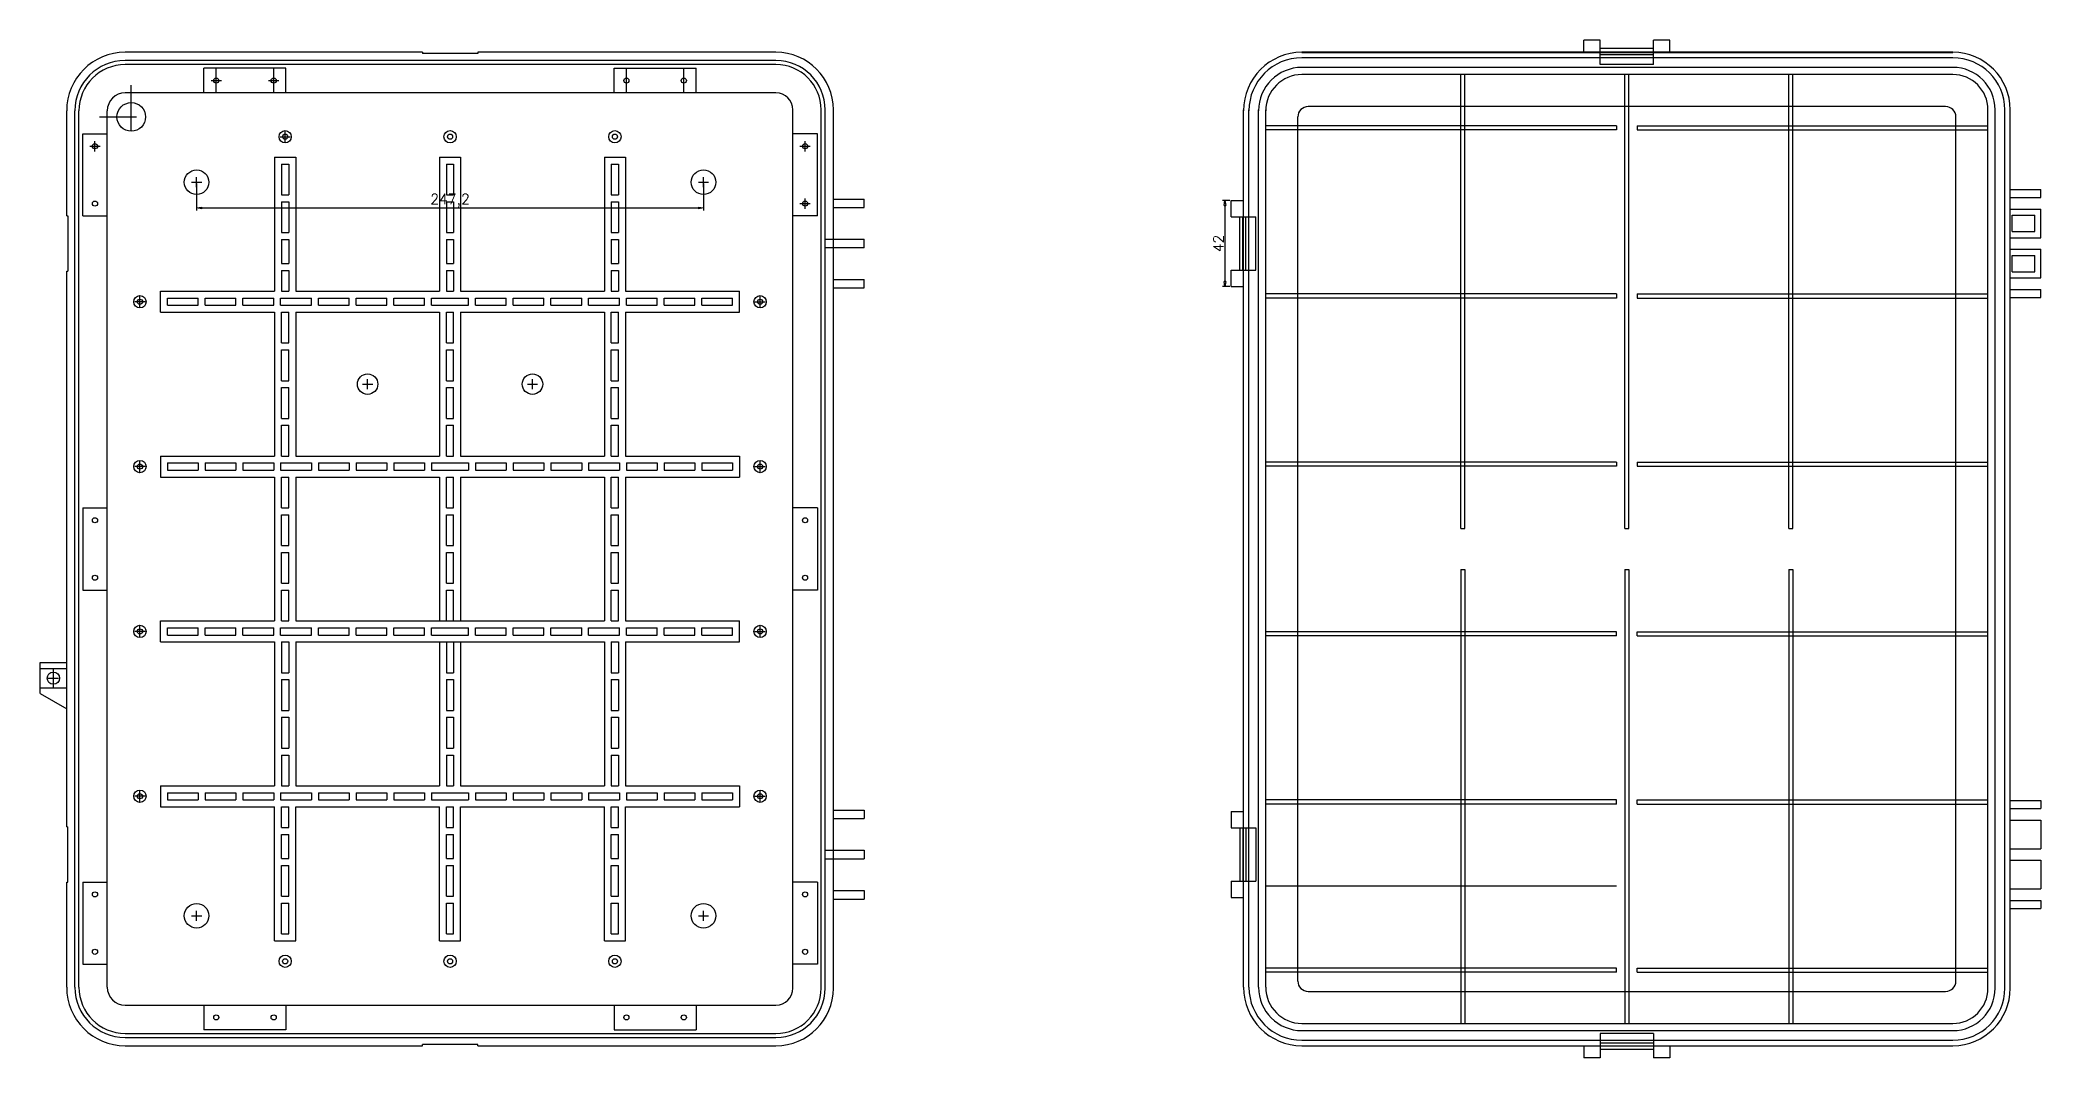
# Model space of a CAD drawing. Header units: millimetres. Extents: x 910 to 1886, y 298 to 795.
import ezdxf

# ---------------------------------------------------------------- set-up
doc = ezdxf.new("R2010")
doc.units = ezdxf.units.MM
doc.styles.get("Standard").update_dxf_attribs({"font": 'txt', "bigfont": 'gbcbig.shx'})
doc.dimstyles.new('ISO-25', dxfattribs={"dimtxt": 5, "dimasz": 2.5, "dimexe": 1.25, "dimexo": 0.625, "dimtad": 1, "dimdec": 5, "dimtxsty": 'Standard', "dimblk": 'CLOSEDBLANK', "dimcen": 2.5, "dimadec": 0, "dimazin": 0, "dimtfac": 1, "dimtdec": 5, "dimtmove": 0, "dimatfit": 3, "dimfxl": 1, "dimarcsym": 0})

# ---------------------------------------------------------------- blocks, each defined once
blk = doc.blocks.new('_ClosedBlank')
at = {"color": 0, "linetype": 'ByBlock', "lineweight": -2}
for p, q in [((-1, 0.17), (0, 0)), ((-1, 0.17), (-1, -0.17)), ((0, 0), (-1, -0.17))]:
    blk.add_line(p, q, dxfattribs=at)
blk = doc.blocks.new('*D79')
at = {"color": 0, "lineweight": -2}
for p, q in [((986.17, 724.54), (986.17, 711.37)), ((1233.37, 724.54), (1233.37, 711.37)), ((988.67, 712.62), (1230.87, 712.62))]:
    blk.add_line(p, q, dxfattribs=at)
at = {"layer": 'Defpoints', "color": 0}
for p in [(986.17, 725.16), (1233.37, 725.16), (1233.37, 712.62)]:
    blk.add_point(p, dxfattribs=at)
at = {"color": 0, "lineweight": -2, "xscale": 2.5, "yscale": 2.5, "zscale": 2.5, "rotation": 180}
blk.add_blockref('_ClosedBlank', (986.17, 712.62), dxfattribs=at)
at = {"color": 0, "lineweight": -2, "xscale": 2.5, "yscale": 2.5, "zscale": 2.5}
blk.add_blockref('_ClosedBlank', (1233.37, 712.62), dxfattribs=at)
at = {"color": 0, "insert": (1109.77, 716.16), "char_height": 5, "attachment_point": 5}
blk.add_mtext('247,2', dxfattribs=at)
blk = doc.blocks.new('*D111')
at = {"color": 0, "lineweight": -2}
for p, q in [((1490.09, 716.26), (1486.39, 716.26)), ((1487.64, 713.76), (1487.64, 676.76)), ((1490.09, 674.26), (1486.39, 674.26))]:
    blk.add_line(p, q, dxfattribs=at)
at = {"layer": 'Defpoints', "color": 0}
for p in [(1490.72, 716.26), (1487.64, 674.26), (1490.72, 674.26)]:
    blk.add_point(p, dxfattribs=at)
at = {"color": 0, "lineweight": -2, "xscale": 2.5, "yscale": 2.5, "zscale": 2.5}
for p, rotation in [((1487.64, 716.26), 90), ((1487.64, 674.26), 270)]:
    blk.add_blockref('_ClosedBlank', p, dxfattribs=dict(at, rotation=rotation))
at = {"color": 0, "insert": (1484.51, 695.26), "char_height": 5, "attachment_point": 5, "rotation": 90}
blk.add_mtext('42', dxfattribs=at)

msp = doc.modelspace()

# ---------------------------------------------------------------- linework, layer by layer
for p, q in [((1670.665927, 794.514018), (1662.665927, 794.514018)), ((1662.665927, 788.514018), (1662.665927, 794.514018)), ((1670.665927, 782.564018), (1670.665927, 794.514018)), ((1704.665927, 794.514018), (1696.665927, 794.514018)), ((1696.665927, 782.564018), (1696.665927, 794.514018)), ((1704.665927, 788.514018), (1704.665927, 794.514018)), ((1096.266193, 788.514018), (951.316193, 788.514018)), ((1268.716193, 784.514018), (951.316193, 784.514018)), ((1268.716193, 782.514018), (951.316193, 782.514018)), ((989.766193, 768.714018), (989.766193, 780.714018)), ((995.766193, 768.714018), (995.766193, 780.714018)), ((1023.766193, 768.714018), (1023.766193, 780.714018)), ((1029.766193, 768.714018), (1029.766193, 780.714018)), ((1096.266193, 788.514018), (1096.266193, 788.014018)), ((1123.266193, 788.014018), (1096.266193, 788.014018)), ((1268.716193, 788.514018), (1123.266193, 788.514018)), ((1123.266193, 788.514018), (1123.266193, 788.014018)), ((1189.766193, 768.714018), (1189.766193, 780.714018)), ((1195.766193, 768.714018), (1195.766193, 780.714018)), ((1223.766193, 768.714018), (1223.766193, 780.714018)), ((1229.766193, 768.714018), (1229.766193, 780.714018)), ((1842.615927, 788.514018), (1525.215927, 788.514018)), ((954.316193, 750.014018), (954.316193, 772.514018)), ((993.266193, 774.714018), (998.266193, 774.714018)), ((995.766193, 772.214018), (995.766193, 777.214018)), ((1021.266193, 774.714018), (1026.266193, 774.714018)), ((1023.766193, 772.214018), (1023.766193, 777.214018)), ((1842.615927, 777.664018), (1525.215927, 777.664018)), ((1602.665927, 556.264018), (1602.665927, 777.664018)), ((1604.665927, 556.264018), (1604.665927, 777.664018)), ((1682.665927, 556.264018), (1682.665927, 777.664018)), ((1684.665927, 556.264018), (1684.665927, 777.664018)), ((1762.665927, 556.264018), (1762.665927, 777.664018)), ((1764.665927, 556.264018), (1764.665927, 777.664018)), ((1839.115927, 762.014018), (1528.215927, 762.014018)), ((922.816193, 708.764018), (922.816193, 760.014018)), ((926.816193, 332.514018), (926.816193, 760.014018)), ((928.816193, 332.514018), (928.816193, 760.014018)), ((938.816193, 757.014018), (956.816193, 757.014018)), ((1290.716193, 332.014018), (1290.716193, 760.514018)), ((1292.716193, 332.014018), (1292.716193, 760.514018)), ((1296.716193, 332.014018), (1296.716193, 760.514018)), ((1496.715927, 332.514018), (1496.715927, 760.514018)), ((1507.565927, 332.514018), (1507.565927, 760.514018)), ((1678.665927, 752.664018), (1507.565927, 752.664018)), ((1523.215927, 335.514018), (1523.215927, 757.014018)), ((1678.665927, 752.664018), (1678.665927, 750.664018)), ((1688.665927, 752.664018), (1688.665927, 750.664018)), ((1688.665927, 752.664018), (1859.765927, 752.664018)), ((1844.115927, 335.514018), (1844.115927, 757.014018)), ((1859.765927, 332.014018), (1859.765927, 760.514018)), ((1870.615927, 332.014018), (1870.615927, 760.514018)), ((934.116193, 742.714018), (939.116193, 742.714018)), ((936.616193, 740.214018), (936.616193, 745.214018)), ((1026.866193, 747.364018), (1031.866193, 747.364018)), ((1029.366193, 744.864018), (1029.366193, 749.864018)), ((1280.416193, 742.714018), (1285.416193, 742.714018)), ((1282.916193, 740.214018), (1282.916193, 745.214018)), ((1678.665927, 750.664018), (1507.565927, 750.664018)), ((1688.665927, 750.664018), (1859.765927, 750.664018)), ((1024.216193, 737.364018), (1034.516193, 737.364018)), ((1024.216193, 737.364018), (1024.216193, 672.014018)), ((1027.616193, 733.964018), (1027.616193, 718.964018)), ((1027.616193, 733.964018), (1031.116193, 733.964018)), ((1031.116193, 733.964018), (1031.116193, 718.964018)), ((1034.516193, 737.364018), (1034.516193, 672.014018)), ((1104.616193, 737.364018), (1104.616193, 672.014018)), ((1104.616193, 737.364018), (1114.916193, 737.364018)), ((1108.016193, 733.964018), (1108.016193, 718.964018)), ((1108.016193, 733.964018), (1111.516193, 733.964018)), ((1111.516193, 733.964018), (1111.516193, 718.964018)), ((1114.916193, 737.364018), (1114.916193, 672.014018)), ((1185.016193, 737.364018), (1185.016193, 672.014018)), ((1185.016193, 737.364018), (1195.316193, 737.364018)), ((1188.416193, 733.964018), (1188.416193, 718.964018)), ((1188.416193, 733.964018), (1191.916193, 733.964018)), ((1191.916193, 733.964018), (1191.916193, 718.964018)), ((1195.316193, 737.364018), (1195.316193, 672.014018)), ((983.666193, 725.164018), (988.666193, 725.164018)), ((986.166193, 722.664018), (986.166193, 727.664018)), ((1230.866193, 725.164018), (1235.866193, 725.164018)), ((1233.366193, 722.664018), (1233.366193, 727.664018)), ((1027.616193, 718.964018), (1031.116193, 718.964018)), ((1027.616193, 715.564018), (1031.116193, 715.564018)), ((1027.616193, 715.564018), (1027.616193, 700.564018)), ((1031.116193, 715.564018), (1031.116193, 700.564018)), ((1108.016193, 718.964018), (1111.516193, 718.964018)), ((1108.016193, 715.564018), (1108.016193, 700.564018)), ((1108.016193, 715.564018), (1111.516193, 715.564018)), ((1111.516193, 715.564018), (1111.516193, 700.564018)), ((1188.416193, 718.964018), (1191.916193, 718.964018)), ((1188.416193, 715.564018), (1188.416193, 700.564018)), ((1188.416193, 715.564018), (1191.916193, 715.564018)), ((1191.916193, 715.564018), (1191.916193, 700.564018)), ((1280.416193, 714.714018), (1285.416193, 714.714018)), ((1282.916193, 712.214018), (1282.916193, 717.214018)), ((1296.716193, 716.964018), (1311.716193, 716.964018)), ((1296.716193, 712.764018), (1311.716193, 712.764018)), ((1311.716193, 712.764018), (1311.716193, 716.964018)), ((1490.715927, 708.264018), (1490.715927, 716.264018)), ((1870.615929, 721.664018), (1885.615929, 721.664018)), ((1870.615929, 717.664018), (1885.615929, 717.664018)), ((1885.615929, 717.664018), (1885.615929, 721.664018)), ((923.316193, 708.764018), (923.316193, 681.764018)), ((1870.615929, 712.064018), (1885.615929, 712.064018)), ((1871.615927, 709.064018), (1882.615929, 709.064018)), ((1871.615927, 701.064018), (1871.615927, 709.064018)), ((1882.615929, 701.064018), (1882.615929, 709.064018)), ((1885.615929, 698.064018), (1885.615929, 712.064018)), ((1027.616193, 700.564018), (1031.116193, 700.564018)), ((1027.616193, 697.164018), (1031.116193, 697.164018)), ((1027.616193, 697.164018), (1027.616193, 685.564018)), ((1031.116193, 697.164018), (1031.116193, 685.564018)), ((1108.016193, 700.564018), (1111.516193, 700.564018)), ((1108.016193, 697.164018), (1108.016193, 685.564018)), ((1108.016193, 697.164018), (1111.516193, 697.164018)), ((1111.516193, 697.164018), (1111.516193, 685.564018)), ((1188.416193, 700.564018), (1191.916193, 700.564018)), ((1188.416193, 697.164018), (1188.416193, 685.564018)), ((1188.416193, 697.164018), (1191.916193, 697.164018)), ((1191.916193, 697.164018), (1191.916193, 685.564018)), ((1311.716193, 693.164018), (1292.716193, 693.164018)), ((1311.716193, 693.164018), (1311.716193, 697.364018)), ((1027.616193, 685.564018), (1031.116193, 685.564018)), ((1027.616193, 685.564018), (1031.116193, 685.564018)), ((1027.616193, 685.564018), (1031.116193, 685.564018)), ((1108.016193, 685.564018), (1111.516193, 685.564018)), ((1108.016193, 685.564018), (1111.516193, 685.564018)), ((1108.016193, 685.564018), (1111.516193, 685.564018)), ((1188.416193, 685.564018), (1191.916193, 685.564018)), ((1188.416193, 685.564018), (1191.916193, 685.564018)), ((1188.416193, 685.564018), (1191.916193, 685.564018)), ((1871.615927, 681.464018), (1871.615927, 689.464018)), ((1882.615929, 681.464018), (1882.615929, 689.464018)), ((1885.615929, 678.464018), (1885.615929, 692.464018)), ((922.816193, 410.764018), (922.816193, 681.764018)), ((1027.616193, 682.164018), (1031.116193, 682.164018)), ((1027.616193, 682.164018), (1027.616193, 672.014018)), ((1031.116193, 682.164018), (1031.116193, 672.014018)), ((1108.016193, 682.164018), (1108.016193, 672.014018)), ((1108.016193, 682.164018), (1111.516193, 682.164018)), ((1111.516193, 682.164018), (1111.516193, 672.014018)), ((1188.416193, 682.164018), (1188.416193, 672.014018)), ((1188.416193, 682.164018), (1191.916193, 682.164018)), ((1191.916193, 682.164018), (1191.916193, 672.014018)), ((1296.716193, 677.764018), (1311.716193, 677.764018)), ((1296.716193, 673.564018), (1311.716193, 673.564018)), ((1311.716193, 673.564018), (1311.716193, 677.764018)), ((1490.715927, 674.264018), (1490.715927, 682.264018)), ((1870.615929, 678.464018), (1885.615929, 678.464018)), ((1871.615927, 681.464018), (1882.615929, 681.464018)), ((961.066193, 666.864018), (956.066193, 666.864018)), ((958.566193, 664.364018), (958.566193, 669.364018)), ((968.566193, 661.714018), (968.566193, 672.014018)), ((968.566193, 672.014018), (1024.216193, 672.014018)), ((971.966193, 668.614018), (986.966193, 668.614018)), ((971.966193, 665.114018), (971.966193, 668.614018)), ((971.966193, 665.114018), (986.966193, 665.114018)), ((986.966193, 665.114018), (986.966193, 668.614018)), ((990.366193, 665.114018), (990.366193, 668.614018)), ((990.366193, 668.614018), (1005.366193, 668.614018)), ((990.366193, 665.114018), (1005.366193, 665.114018)), ((1005.366193, 665.114018), (1005.366193, 668.614018)), ((1008.766193, 665.114018), (1008.766193, 668.614018)), ((1008.766193, 668.614018), (1023.766193, 668.614018)), ((1008.766193, 665.114018), (1023.766193, 665.114018)), ((1023.766193, 665.114018), (1023.766193, 668.614018)), ((1027.166193, 668.614018), (1042.166193, 668.614018)), ((1027.166193, 665.114018), (1027.166193, 668.614018)), ((1027.166193, 665.114018), (1042.166193, 665.114018)), ((1027.616193, 672.014018), (1031.116193, 672.014018)), ((1034.516193, 672.014018), (1104.616193, 672.014018)), ((1042.166193, 665.114018), (1042.166193, 668.614018)), ((1045.566193, 665.114018), (1045.566193, 668.614018)), ((1045.566193, 668.614018), (1060.566193, 668.614018)), ((1045.566193, 665.114018), (1060.566193, 665.114018)), ((1060.566193, 665.114018), (1060.566193, 668.614018)), ((1063.966193, 665.114018), (1063.966193, 668.614018)), ((1063.966193, 668.614018), (1078.966193, 668.614018)), ((1063.966193, 665.114018), (1078.966193, 665.114018)), ((1078.966193, 665.114018), (1078.966193, 668.614018)), ((1082.366193, 665.114018), (1082.366193, 668.614018)), ((1082.366193, 668.614018), (1097.366193, 668.614018)), ((1082.366193, 665.114018), (1097.366193, 665.114018)), ((1097.366193, 665.114018), (1097.366193, 668.614018)), ((1100.766193, 665.114018), (1100.766193, 668.614018)), ((1100.766193, 668.614018), (1118.766193, 668.614018)), ((1100.766193, 665.114018), (1118.766193, 665.114018)), ((1108.016193, 672.014018), (1111.516193, 672.014018)), ((1108.016193, 672.014018), (1111.516193, 672.014018)), ((1114.916193, 672.014018), (1185.016193, 672.014018)), ((1118.766193, 665.114018), (1118.766193, 668.614018)), ((1122.166193, 665.114018), (1122.166193, 668.614018)), ((1122.166193, 668.614018), (1137.166193, 668.614018)), ((1122.166193, 665.114018), (1137.166193, 665.114018)), ((1137.166193, 665.114018), (1137.166193, 668.614018)), ((1140.566193, 665.114018), (1140.566193, 668.614018)), ((1140.566193, 668.614018), (1155.566193, 668.614018)), ((1140.566193, 665.114018), (1155.566193, 665.114018)), ((1155.566193, 665.114018), (1155.566193, 668.614018)), ((1158.966193, 665.114018), (1158.966193, 668.614018)), ((1158.966193, 668.614018), (1173.966193, 668.614018)), ((1158.966193, 665.114018), (1173.966193, 665.114018)), ((1173.966193, 665.114018), (1173.966193, 668.614018)), ((1177.366193, 665.114018), (1177.366193, 668.614018)), ((1177.366193, 668.614018), (1192.366193, 668.614018)), ((1177.366193, 665.114018), (1192.366193, 665.114018)), ((1188.416193, 672.014018), (1191.916193, 672.014018)), ((1188.416193, 672.014018), (1191.916193, 672.014018)), ((1192.366193, 665.114018), (1192.366193, 668.614018)), ((1195.316193, 672.014018), (1250.966193, 672.014018)), ((1195.766193, 665.114018), (1195.766193, 668.614018)), ((1195.766193, 668.614018), (1210.766193, 668.614018)), ((1195.766193, 665.114018), (1210.766193, 665.114018)), ((1210.766193, 665.114018), (1210.766193, 668.614018)), ((1214.166193, 665.114018), (1214.166193, 668.614018)), ((1214.166193, 668.614018), (1229.166193, 668.614018)), ((1214.166193, 665.114018), (1229.166193, 665.114018)), ((1229.166193, 665.114018), (1229.166193, 668.614018)), ((1232.566193, 665.114018), (1232.566193, 668.614018)), ((1232.566193, 668.614018), (1247.566193, 668.614018)), ((1232.566193, 665.114018), (1247.566193, 665.114018)), ((1247.566193, 665.114018), (1247.566193, 668.614018)), ((1250.966193, 661.714018), (1250.966193, 672.014018)), ((1258.466193, 666.864018), (1263.466193, 666.864018)), ((1260.966193, 664.364018), (1260.966193, 669.364018)), ((1678.665927, 670.664018), (1507.565927, 670.664018)), ((1678.665927, 668.664018), (1507.565927, 668.664018)), ((1678.665927, 670.664018), (1678.665927, 668.664018)), ((1688.665927, 670.664018), (1688.665927, 668.664018)), ((1688.665927, 670.664018), (1859.765927, 670.664018)), ((1688.665927, 668.664018), (1859.765927, 668.664018)), ((1870.615929, 672.864018), (1885.615929, 672.864018)), ((1870.615929, 668.864018), (1885.615929, 668.864018)), ((1885.615929, 668.864018), (1885.615929, 672.864018)), ((968.566193, 661.714018), (1024.216193, 661.714018)), ((1024.216193, 661.714018), (1024.216193, 591.614018)), ((1027.616193, 646.739018), (1027.616193, 661.714018)), ((1027.616193, 661.714018), (1031.116193, 661.714018)), ((1027.616193, 661.714018), (1031.116193, 661.714018)), ((1031.116193, 646.739018), (1031.116193, 661.714018)), ((1034.516193, 661.714018), (1034.516193, 591.614018)), ((1034.516193, 661.714018), (1104.616193, 661.714018)), ((1104.616193, 661.714018), (1104.616193, 591.614018)), ((1108.016193, 661.714018), (1111.516193, 661.714018)), ((1108.016193, 646.739018), (1108.016193, 661.714018)), ((1108.016193, 661.714018), (1111.516193, 661.714018)), ((1108.016193, 661.714018), (1111.516193, 661.714018)), ((1111.516193, 646.739018), (1111.516193, 661.714018)), ((1114.916193, 661.714018), (1114.916193, 591.614018)), ((1114.916193, 661.714018), (1185.016193, 661.714018)), ((1185.016193, 661.714018), (1185.016193, 591.614018)), ((1188.416193, 661.714018), (1191.916193, 661.714018)), ((1188.416193, 646.739018), (1188.416193, 661.714018)), ((1188.416193, 661.714018), (1191.916193, 661.714018)), ((1188.416193, 661.714018), (1191.916193, 661.714018)), ((1191.916193, 646.739018), (1191.916193, 661.714018)), ((1195.316193, 661.714018), (1195.316193, 591.614018)), ((1195.316193, 661.714018), (1250.966193, 661.714018)), ((1027.616193, 646.739018), (1031.116193, 646.739018)), ((1108.016193, 646.739018), (1111.516193, 646.739018)), ((1188.416193, 646.739018), (1191.916193, 646.739018)), ((1027.616193, 628.364018), (1027.616193, 643.339018)), ((1027.616193, 643.339018), (1031.116193, 643.339018)), ((1031.116193, 628.364018), (1031.116193, 643.339018)), ((1108.016193, 628.364018), (1108.016193, 643.339018)), ((1108.016193, 643.339018), (1111.516193, 643.339018)), ((1111.516193, 628.364018), (1111.516193, 643.339018)), ((1188.416193, 628.364018), (1188.416193, 643.339018)), ((1188.416193, 643.339018), (1191.916193, 643.339018)), ((1191.916193, 628.364018), (1191.916193, 643.339018)), ((1027.616193, 628.364018), (1031.116193, 628.364018)), ((1027.616193, 609.989018), (1027.616193, 624.964018)), ((1027.616193, 624.964018), (1031.116193, 624.964018)), ((1031.116193, 609.989018), (1031.116193, 624.964018)), ((1067.066193, 626.664018), (1072.066193, 626.664018)), ((1069.566193, 624.164018), (1069.566193, 629.164018)), ((1108.016193, 628.364018), (1111.516193, 628.364018)), ((1108.016193, 609.989018), (1108.016193, 624.964018)), ((1108.016193, 624.964018), (1111.516193, 624.964018)), ((1111.516193, 609.989018), (1111.516193, 624.964018)), ((1147.466193, 626.664018), (1152.466193, 626.664018)), ((1149.966193, 624.164018), (1149.966193, 629.164018)), ((1188.416193, 628.364018), (1191.916193, 628.364018)), ((1188.416193, 609.989018), (1188.416193, 624.964018)), ((1188.416193, 624.964018), (1191.916193, 624.964018)), ((1191.916193, 609.989018), (1191.916193, 624.964018)), ((1027.616193, 609.989018), (1031.116193, 609.989018)), ((1027.616193, 591.614018), (1027.616193, 606.589018)), ((1027.616193, 606.589018), (1031.116193, 606.589018)), ((1031.116193, 591.614018), (1031.116193, 606.589018)), ((1108.016193, 609.989018), (1111.516193, 609.989018)), ((1108.016193, 591.614018), (1108.016193, 606.589018)), ((1108.016193, 606.589018), (1111.516193, 606.589018)), ((1111.516193, 591.614018), (1111.516193, 606.589018)), ((1188.416193, 609.989018), (1191.916193, 609.989018)), ((1188.416193, 591.614018), (1188.416193, 606.589018)), ((1188.416193, 606.589018), (1191.916193, 606.589018)), ((1191.916193, 591.614018), (1191.916193, 606.589018)), ((961.066193, 586.464018), (956.066193, 586.464018)), ((958.566193, 583.964018), (958.566193, 588.964018)), ((968.566193, 591.614018), (1024.216193, 591.614018)), ((968.566193, 591.614018), (968.566193, 581.314018)), ((971.966193, 588.214018), (986.966193, 588.214018)), ((971.966193, 588.214018), (971.966193, 584.714018)), ((986.966193, 588.214018), (986.966193, 584.714018)), ((990.366193, 588.214018), (1005.366193, 588.214018)), ((990.366193, 588.214018), (990.366193, 584.714018)), ((1005.366193, 588.214018), (1005.366193, 584.714018)), ((1008.766193, 588.214018), (1023.766193, 588.214018)), ((1008.766193, 588.214018), (1008.766193, 584.714018)), ((1023.766193, 588.214018), (1023.766193, 584.714018)), ((1027.166193, 588.214018), (1042.166193, 588.214018)), ((1027.166193, 588.214018), (1027.166193, 584.714018)), ((1027.616193, 591.614018), (1031.116193, 591.614018)), ((1027.616193, 591.614018), (1031.116193, 591.614018)), ((1034.516193, 591.614018), (1104.616193, 591.614018)), ((1042.166193, 588.214018), (1042.166193, 584.714018)), ((1045.566193, 588.214018), (1045.566193, 584.714018)), ((1045.566193, 588.214018), (1060.566193, 588.214018)), ((1060.566193, 588.214018), (1060.566193, 584.714018)), ((1063.966193, 588.214018), (1063.966193, 584.714018)), ((1063.966193, 588.214018), (1078.966193, 588.214018)), ((1078.966193, 588.214018), (1078.966193, 584.714018)), ((1082.366193, 588.214018), (1082.366193, 584.714018)), ((1082.366193, 588.214018), (1097.366193, 588.214018)), ((1097.366193, 588.214018), (1097.366193, 584.714018)), ((1100.766193, 588.214018), (1100.766193, 584.714018)), ((1100.766193, 588.214018), (1118.766193, 588.214018)), ((1108.016193, 591.614018), (1111.516193, 591.614018)), ((1108.016193, 591.614018), (1111.516193, 591.614018)), ((1109.766193, 591.614018), (1111.516193, 591.614018)), ((1114.916193, 591.614018), (1185.016193, 591.614018)), ((1118.766193, 588.214018), (1118.766193, 584.714018)), ((1122.166193, 588.214018), (1122.166193, 584.714018)), ((1122.166193, 588.214018), (1137.166193, 588.214018)), ((1137.166193, 588.214018), (1137.166193, 584.714018)), ((1140.566193, 588.214018), (1140.566193, 584.714018)), ((1140.566193, 588.214018), (1155.566193, 588.214018)), ((1155.566193, 588.214018), (1155.566193, 584.714018)), ((1158.966193, 588.214018), (1158.966193, 584.714018)), ((1158.966193, 588.214018), (1173.966193, 588.214018)), ((1173.966193, 588.214018), (1173.966193, 584.714018)), ((1177.366193, 588.214018), (1177.366193, 584.714018)), ((1177.366193, 588.214018), (1192.366193, 588.214018)), ((1188.416193, 591.614018), (1191.916193, 591.614018)), ((1188.416193, 591.614018), (1191.916193, 591.614018)), ((1188.416193, 591.614018), (1191.916193, 591.614018)), ((1192.366193, 588.214018), (1192.366193, 584.714018)), ((1195.316193, 591.614018), (1250.966193, 591.614018)), ((1195.766193, 588.214018), (1195.766193, 584.714018)), ((1195.766193, 588.214018), (1210.766193, 588.214018)), ((1210.766193, 588.214018), (1210.766193, 584.714018)), ((1214.166193, 588.214018), (1214.166193, 584.714018)), ((1214.166193, 588.214018), (1229.166193, 588.214018)), ((1229.166193, 588.214018), (1229.166193, 584.714018)), ((1232.566193, 588.214018), (1232.566193, 584.714018)), ((1232.566193, 588.214018), (1247.566193, 588.214018)), ((1247.566193, 588.214018), (1247.566193, 584.714018)), ((1250.966193, 591.614018), (1250.966193, 581.314018)), ((1258.466193, 586.464018), (1263.466193, 586.464018)), ((1260.966193, 583.964018), (1260.966193, 588.964018)), ((1678.665927, 588.664018), (1507.565927, 588.664018)), ((1678.665927, 586.664018), (1507.565927, 586.664018)), ((1678.665927, 588.664018), (1678.665927, 586.664018)), ((1688.665927, 588.664018), (1688.665927, 586.664018)), ((1688.665927, 588.664018), (1859.765927, 588.664018)), ((1688.665927, 586.664018), (1859.765927, 586.664018)), ((968.566193, 581.314018), (1024.216193, 581.314018)), ((971.966193, 584.714018), (986.966193, 584.714018)), ((990.366193, 584.714018), (1005.366193, 584.714018)), ((1008.766193, 584.714018), (1023.766193, 584.714018)), ((1024.216193, 581.314018), (1024.216193, 511.214018)), ((1027.166193, 584.714018), (1042.166193, 584.714018)), ((1027.616193, 581.314018), (1031.116193, 581.314018)), ((1027.616193, 566.339018), (1027.616193, 581.314018)), ((1027.616193, 581.314018), (1031.116193, 581.314018)), ((1031.116193, 566.339018), (1031.116193, 581.314018)), ((1034.516193, 581.314018), (1104.616193, 581.314018)), ((1034.516193, 581.314018), (1034.516193, 511.214018)), ((1045.566193, 584.714018), (1060.566193, 584.714018)), ((1063.966193, 584.714018), (1078.966193, 584.714018)), ((1082.366193, 584.714018), (1097.366193, 584.714018)), ((1100.766193, 584.714018), (1118.766193, 584.714018)), ((1104.616193, 581.314018), (1104.616193, 511.214018)), ((1108.016193, 581.314018), (1111.516193, 581.314018)), ((1108.016193, 566.339018), (1108.016193, 581.314018)), ((1108.016193, 581.314018), (1111.516193, 581.314018)), ((1108.016193, 581.314018), (1111.516193, 581.314018)), ((1111.516193, 566.339018), (1111.516193, 581.314018)), ((1114.916193, 581.314018), (1114.916193, 511.214018)), ((1114.916193, 581.314018), (1185.016193, 581.314018)), ((1122.166193, 584.714018), (1137.166193, 584.714018)), ((1140.566193, 584.714018), (1155.566193, 584.714018)), ((1158.966193, 584.714018), (1173.966193, 584.714018)), ((1177.366193, 584.714018), (1192.366193, 584.714018)), ((1185.016193, 581.314018), (1185.016193, 511.214018)), ((1188.416193, 581.314018), (1191.916193, 581.314018)), ((1188.416193, 566.339018), (1188.416193, 581.314018)), ((1188.416193, 581.314018), (1191.916193, 581.314018)), ((1188.416193, 581.314018), (1191.916193, 581.314018)), ((1191.916193, 566.339018), (1191.916193, 581.314018)), ((1195.316193, 581.314018), (1195.316193, 511.214018)), ((1195.316193, 581.314018), (1250.966193, 581.314018)), ((1195.766193, 584.714018), (1210.766193, 584.714018)), ((1214.166193, 584.714018), (1229.166193, 584.714018)), ((1232.566193, 584.714018), (1247.566193, 584.714018)), ((1027.616193, 566.339018), (1031.116193, 566.339018)), ((1108.016193, 566.339018), (1111.516193, 566.339018)), ((1188.416193, 566.339018), (1191.916193, 566.339018)), ((1027.616193, 547.964018), (1027.616193, 562.939018)), ((1027.616193, 562.939018), (1031.116193, 562.939018)), ((1031.116193, 547.964018), (1031.116193, 562.939018)), ((1108.016193, 547.964018), (1108.016193, 562.939018)), ((1108.016193, 562.939018), (1111.516193, 562.939018)), ((1111.516193, 547.964018), (1111.516193, 562.939018)), ((1188.416193, 547.964018), (1188.416193, 562.939018)), ((1188.416193, 562.939018), (1191.916193, 562.939018)), ((1191.916193, 547.964018), (1191.916193, 562.939018)), ((1602.665927, 556.264018), (1604.665927, 556.264018)), ((1682.665927, 556.264018), (1684.665927, 556.264018)), ((1762.665927, 556.264018), (1764.665927, 556.264018)), ((1027.616193, 547.964018), (1031.116193, 547.964018)), ((1108.016193, 547.964018), (1111.516193, 547.964018)), ((1188.416193, 547.964018), (1191.916193, 547.964018)), ((1027.616193, 529.589018), (1027.616193, 544.564018)), ((1027.616193, 544.564018), (1031.116193, 544.564018)), ((1031.116193, 529.589018), (1031.116193, 544.564018)), ((1108.016193, 529.589018), (1108.016193, 544.564018)), ((1108.016193, 544.564018), (1111.516193, 544.564018)), ((1111.516193, 529.589018), (1111.516193, 544.564018)), ((1188.416193, 529.589018), (1188.416193, 544.564018)), ((1188.416193, 544.564018), (1191.916193, 544.564018)), ((1191.916193, 529.589018), (1191.916193, 544.564018)), ((1027.616193, 529.589018), (1031.116193, 529.589018)), ((1108.016193, 529.589018), (1111.516193, 529.589018)), ((1188.416193, 529.589018), (1191.916193, 529.589018)), ((1602.665927, 536.264018), (1604.665927, 536.264018)), ((1602.665927, 536.264018), (1602.665927, 314.864018)), ((1604.665927, 536.264018), (1604.665927, 314.864018)), ((1682.665927, 536.264018), (1682.665927, 314.864018)), ((1682.665927, 536.264018), (1684.665927, 536.264018)), ((1684.665927, 536.264018), (1684.665927, 314.864018)), ((1762.665927, 536.264018), (1764.665927, 536.264018)), ((1762.665927, 536.264018), (1762.665927, 314.864018)), ((1764.665927, 536.264018), (1764.665927, 314.864018)), ((1027.616193, 511.214018), (1027.616193, 526.189018)), ((1027.616193, 526.189018), (1031.116193, 526.189018)), ((1031.116193, 511.214018), (1031.116193, 526.189018)), ((1108.016193, 511.214018), (1108.016193, 526.189018)), ((1108.016193, 526.189018), (1111.516193, 526.189018)), ((1111.516193, 511.214018), (1111.516193, 526.189018)), ((1188.416193, 511.214018), (1188.416193, 526.189018)), ((1188.416193, 526.189018), (1191.916193, 526.189018)), ((1191.916193, 511.214018), (1191.916193, 526.189018)), ((958.566193, 503.564018), (958.566193, 508.564018)), ((968.566193, 511.214018), (1024.216193, 511.214018)), ((968.566193, 500.914018), (968.566193, 511.214018)), ((971.966193, 507.814018), (986.966193, 507.814018)), ((971.966193, 504.314018), (971.966193, 507.814018)), ((986.966193, 504.314018), (986.966193, 507.814018)), ((990.366193, 507.814018), (1005.366193, 507.814018)), ((990.366193, 504.314018), (990.366193, 507.814018)), ((1005.366193, 504.314018), (1005.366193, 507.814018)), ((1008.766193, 507.814018), (1023.766193, 507.814018)), ((1008.766193, 504.314018), (1008.766193, 507.814018)), ((1023.766193, 504.314018), (1023.766193, 507.814018)), ((1027.166193, 507.814018), (1042.166193, 507.814018)), ((1027.166193, 504.314018), (1027.166193, 507.814018)), ((1027.616193, 511.214018), (1031.116193, 511.214018)), ((1027.616193, 511.214018), (1031.116193, 511.214018)), ((1034.516193, 511.214018), (1185.016193, 511.214018)), ((1042.166193, 504.314018), (1042.166193, 507.814018)), ((1045.566193, 504.314018), (1045.566193, 507.814018)), ((1045.566193, 507.814018), (1060.566193, 507.814018)), ((1060.566193, 504.314018), (1060.566193, 507.814018)), ((1063.966193, 504.314018), (1063.966193, 507.814018)), ((1063.966193, 507.814018), (1078.966193, 507.814018)), ((1078.966193, 504.314018), (1078.966193, 507.814018)), ((1082.366193, 504.314018), (1082.366193, 507.814018)), ((1082.366193, 507.814018), (1097.366193, 507.814018)), ((1097.366193, 504.314018), (1097.366193, 507.814018)), ((1100.766193, 504.314018), (1100.766193, 507.814018)), ((1100.766193, 507.814018), (1118.766193, 507.814018)), ((1108.016193, 511.214018), (1111.516193, 511.214018)), ((1118.766193, 504.314018), (1118.766193, 507.814018)), ((1122.166193, 504.314018), (1122.166193, 507.814018)), ((1122.166193, 507.814018), (1137.166193, 507.814018)), ((1137.166193, 504.314018), (1137.166193, 507.814018)), ((1140.566193, 504.314018), (1140.566193, 507.814018)), ((1140.566193, 507.814018), (1155.566193, 507.814018)), ((1155.566193, 504.314018), (1155.566193, 507.814018)), ((1158.966193, 504.314018), (1158.966193, 507.814018)), ((1158.966193, 507.814018), (1173.966193, 507.814018)), ((1173.966193, 504.314018), (1173.966193, 507.814018)), ((1177.366193, 504.314018), (1177.366193, 507.814018)), ((1177.366193, 507.814018), (1192.366193, 507.814018)), ((1188.416193, 511.214018), (1191.916193, 511.214018)), ((1188.416193, 511.214018), (1191.916193, 511.214018)), ((1192.366193, 504.314018), (1192.366193, 507.814018)), ((1195.316193, 511.214018), (1250.966193, 511.214018)), ((1195.766193, 504.314018), (1195.766193, 507.814018)), ((1195.766193, 507.814018), (1210.766193, 507.814018)), ((1210.766193, 504.314018), (1210.766193, 507.814018)), ((1214.166193, 504.314018), (1214.166193, 507.814018)), ((1214.166193, 507.814018), (1229.166193, 507.814018)), ((1229.166193, 504.314018), (1229.166193, 507.814018)), ((1232.566193, 504.314018), (1232.566193, 507.814018)), ((1232.566193, 507.814018), (1247.566193, 507.814018)), ((1247.566193, 504.314018), (1247.566193, 507.814018)), ((1250.966193, 500.914018), (1250.966193, 511.214018)), ((1260.966193, 503.564018), (1260.966193, 508.564018)), ((961.066193, 506.064018), (956.066193, 506.064018)), ((968.566193, 500.914018), (1024.216193, 500.914018)), ((971.966193, 504.314018), (986.966193, 504.314018)), ((990.366193, 504.314018), (1005.366193, 504.314018)), ((1008.766193, 504.314018), (1023.766193, 504.314018)), ((1024.216193, 500.914018), (1024.216193, 430.814018)), ((1027.166193, 504.314018), (1042.166193, 504.314018)), ((1027.616193, 500.914018), (1027.616193, 485.939018)), ((1027.616193, 500.914018), (1031.116193, 500.914018)), ((1031.116193, 500.914018), (1031.116193, 485.939018)), ((1034.516193, 500.914018), (1185.016193, 500.914018)), ((1034.516193, 500.914018), (1034.516193, 430.814018)), ((1045.566193, 504.314018), (1060.566193, 504.314018)), ((1063.966193, 504.314018), (1078.966193, 504.314018)), ((1082.366193, 504.314018), (1097.366193, 504.314018)), ((1100.766193, 504.314018), (1118.766193, 504.314018)), ((1104.616193, 500.914018), (1104.616193, 430.814018)), ((1108.016193, 500.914018), (1111.516193, 500.914018)), ((1108.016193, 500.914018), (1108.016193, 485.939018)), ((1111.516193, 500.914018), (1111.516193, 485.939018)), ((1114.916193, 500.914018), (1114.916193, 430.814018)), ((1122.166193, 504.314018), (1137.166193, 504.314018)), ((1140.566193, 504.314018), (1155.566193, 504.314018)), ((1158.966193, 504.314018), (1173.966193, 504.314018)), ((1177.366193, 504.314018), (1192.366193, 504.314018)), ((1185.016193, 500.914018), (1185.016193, 430.814018)), ((1188.416193, 500.914018), (1191.916193, 500.914018)), ((1188.416193, 500.914018), (1188.416193, 485.939018)), ((1188.416193, 500.914018), (1191.916193, 500.914018)), ((1191.916193, 500.914018), (1191.916193, 485.939018)), ((1195.316193, 500.914018), (1195.316193, 430.814018)), ((1195.316193, 500.914018), (1250.966193, 500.914018)), ((1195.766193, 504.314018), (1210.766193, 504.314018)), ((1214.166193, 504.314018), (1229.166193, 504.314018)), ((1232.566193, 504.314018), (1247.566193, 504.314018)), ((1258.466193, 506.064018), (1263.466193, 506.064018)), ((1678.665927, 505.864018), (1507.565927, 505.864018)), ((1678.665927, 503.864018), (1507.565927, 503.864018)), ((1678.665927, 503.864018), (1678.665927, 505.864018)), ((1688.665927, 503.864018), (1688.665927, 505.864018)), ((1688.665927, 505.864018), (1859.765927, 505.864018)), ((1688.665927, 503.864018), (1859.765927, 503.864018)), ((909.816196, 475.769572), (909.816196, 490.964018)), ((909.816196, 490.964018), (922.816193, 490.964018)), ((909.816196, 487.964018), (922.816193, 487.964018)), ((916.316196, 478.564018), (916.316196, 487.964018)), ((909.816196, 478.564018), (922.816193, 478.564018)), ((913.816196, 483.264018), (918.816196, 483.264018)), ((1027.616193, 485.939018), (1031.116193, 485.939018)), ((1027.616193, 482.539018), (1031.116193, 482.539018)), ((1027.616193, 482.539018), (1027.616193, 467.564018)), ((1031.116193, 482.539018), (1031.116193, 467.564018)), ((1108.016193, 485.939018), (1111.516193, 485.939018)), ((1108.016193, 482.539018), (1108.016193, 467.564018)), ((1108.016193, 482.539018), (1111.516193, 482.539018)), ((1111.516193, 482.539018), (1111.516193, 467.564018)), ((1188.416193, 485.939018), (1191.916193, 485.939018)), ((1188.416193, 482.539018), (1188.416193, 467.564018)), ((1188.416193, 482.539018), (1191.916193, 482.539018)), ((1191.916193, 482.539018), (1191.916193, 467.564018)), ((1027.616193, 467.564018), (1031.116193, 467.564018)), ((1027.616193, 464.164018), (1027.616193, 449.189018)), ((1027.616193, 464.164018), (1031.116193, 464.164018)), ((1031.116193, 464.164018), (1031.116193, 449.189018)), ((1108.016193, 467.564018), (1111.516193, 467.564018)), ((1108.016193, 464.164018), (1108.016193, 449.189018)), ((1108.016193, 464.164018), (1111.516193, 464.164018)), ((1111.516193, 464.164018), (1111.516193, 449.189018)), ((1188.416193, 467.564018), (1191.916193, 467.564018)), ((1188.416193, 464.164018), (1188.416193, 449.189018)), ((1188.416193, 464.164018), (1191.916193, 464.164018)), ((1191.916193, 464.164018), (1191.916193, 449.189018)), ((1027.616193, 449.189018), (1031.116193, 449.189018)), ((1108.016193, 449.189018), (1111.516193, 449.189018)), ((1188.416193, 449.189018), (1191.916193, 449.189018)), ((1027.616193, 445.789018), (1027.616193, 430.814018)), ((1027.616193, 445.789018), (1031.116193, 445.789018)), ((1031.116193, 445.789018), (1031.116193, 430.814018)), ((1108.016193, 445.789018), (1108.016193, 430.814018)), ((1108.016193, 445.789018), (1111.516193, 445.789018)), ((1111.516193, 445.789018), (1111.516193, 430.814018)), ((1188.416193, 445.789018), (1188.416193, 430.814018)), ((1188.416193, 445.789018), (1191.916193, 445.789018)), ((1191.916193, 445.789018), (1191.916193, 430.814018)), ((968.566193, 430.814018), (1024.216193, 430.814018)), ((968.566193, 430.814018), (968.566193, 420.514018)), ((1027.616193, 430.814018), (1031.116193, 430.814018)), ((1034.516193, 430.814018), (1104.616193, 430.814018)), ((1108.016193, 430.814018), (1111.516193, 430.814018)), ((1108.016193, 430.814018), (1111.516193, 430.814018)), ((1114.916193, 430.814018), (1185.016193, 430.814018)), ((1188.416193, 430.814018), (1191.916193, 430.814018)), ((1188.416193, 430.814018), (1191.916193, 430.814018)), ((1195.316193, 430.814018), (1250.966193, 430.814018)), ((1250.966193, 430.814018), (1250.966193, 420.514018)), ((961.066193, 425.664018), (956.066193, 425.664018)), ((958.566193, 423.164018), (958.566193, 428.164018)), ((968.566193, 420.514018), (1024.216193, 420.514018)), ((971.966193, 427.414018), (986.966193, 427.414018)), ((971.966193, 427.414018), (971.966193, 423.914018)), ((971.966193, 423.914018), (986.966193, 423.914018)), ((986.966193, 427.414018), (986.966193, 423.914018)), ((990.366193, 427.414018), (1005.366193, 427.414018)), ((990.366193, 427.414018), (990.366193, 423.914018)), ((990.366193, 423.914018), (1005.366193, 423.914018)), ((1005.366193, 427.414018), (1005.366193, 423.914018)), ((1008.766193, 427.414018), (1023.766193, 427.414018)), ((1008.766193, 427.414018), (1008.766193, 423.914018)), ((1008.766193, 423.914018), (1023.766193, 423.914018)), ((1023.766193, 427.414018), (1023.766193, 423.914018)), ((1024.216193, 355.164018), (1024.216193, 420.514018)), ((1027.166193, 427.414018), (1042.166193, 427.414018)), ((1027.166193, 427.414018), (1027.166193, 423.914018)), ((1027.166193, 423.914018), (1042.166193, 423.914018)), ((1027.616193, 420.514018), (1031.116193, 420.514018)), ((1027.616193, 410.364018), (1027.616193, 420.514018)), ((1027.616193, 420.514018), (1031.116193, 420.514018)), ((1031.116193, 410.364018), (1031.116193, 420.514018)), ((1034.516193, 420.514018), (1104.616193, 420.514018)), ((1034.516193, 355.164018), (1034.516193, 420.514018)), ((1042.166193, 427.414018), (1042.166193, 423.914018)), ((1045.566193, 427.414018), (1045.566193, 423.914018)), ((1045.566193, 427.414018), (1060.566193, 427.414018)), ((1045.566193, 423.914018), (1060.566193, 423.914018)), ((1060.566193, 427.414018), (1060.566193, 423.914018)), ((1063.966193, 427.414018), (1063.966193, 423.914018)), ((1063.966193, 427.414018), (1078.966193, 427.414018)), ((1063.966193, 423.914018), (1078.966193, 423.914018)), ((1078.966193, 427.414018), (1078.966193, 423.914018)), ((1082.366193, 427.414018), (1082.366193, 423.914018)), ((1082.366193, 427.414018), (1097.366193, 427.414018)), ((1082.366193, 423.914018), (1097.366193, 423.914018)), ((1097.366193, 427.414018), (1097.366193, 423.914018)), ((1100.766193, 427.414018), (1100.766193, 423.914018)), ((1100.766193, 427.414018), (1118.766193, 427.414018)), ((1100.766193, 423.914018), (1118.766193, 423.914018)), ((1104.616193, 355.164018), (1104.616193, 420.514018)), ((1108.016193, 420.514018), (1111.516193, 420.514018)), ((1108.016193, 410.364018), (1108.016193, 420.514018)), ((1108.016193, 420.514018), (1111.516193, 420.514018)), ((1108.016193, 420.514018), (1111.516193, 420.514018)), ((1111.516193, 410.364018), (1111.516193, 420.514018)), ((1114.916193, 355.164018), (1114.916193, 420.514018)), ((1114.916193, 420.514018), (1185.016193, 420.514018)), ((1118.766193, 427.414018), (1118.766193, 423.914018)), ((1122.166193, 427.414018), (1122.166193, 423.914018)), ((1122.166193, 427.414018), (1137.166193, 427.414018)), ((1122.166193, 423.914018), (1137.166193, 423.914018)), ((1137.166193, 427.414018), (1137.166193, 423.914018)), ((1140.566193, 427.414018), (1140.566193, 423.914018)), ((1140.566193, 427.414018), (1155.566193, 427.414018)), ((1140.566193, 423.914018), (1155.566193, 423.914018)), ((1155.566193, 427.414018), (1155.566193, 423.914018)), ((1158.966193, 427.414018), (1158.966193, 423.914018)), ((1158.966193, 427.414018), (1173.966193, 427.414018)), ((1158.966193, 423.914018), (1173.966193, 423.914018)), ((1173.966193, 427.414018), (1173.966193, 423.914018)), ((1177.366193, 427.414018), (1177.366193, 423.914018)), ((1177.366193, 427.414018), (1192.366193, 427.414018)), ((1177.366193, 423.914018), (1192.366193, 423.914018)), ((1185.016193, 355.164018), (1185.016193, 420.514018)), ((1188.416193, 420.514018), (1191.916193, 420.514018)), ((1188.416193, 410.364018), (1188.416193, 420.514018)), ((1188.416193, 420.514018), (1191.916193, 420.514018)), ((1188.416193, 420.514018), (1191.916193, 420.514018)), ((1191.916193, 410.364018), (1191.916193, 420.514018)), ((1192.366193, 427.414018), (1192.366193, 423.914018)), ((1195.316193, 355.164018), (1195.316193, 420.514018)), ((1195.316193, 420.514018), (1250.966193, 420.514018)), ((1195.766193, 427.414018), (1195.766193, 423.914018)), ((1195.766193, 427.414018), (1210.766193, 427.414018)), ((1195.766193, 423.914018), (1210.766193, 423.914018)), ((1210.766193, 427.414018), (1210.766193, 423.914018)), ((1214.166193, 427.414018), (1214.166193, 423.914018)), ((1214.166193, 427.414018), (1229.166193, 427.414018)), ((1214.166193, 423.914018), (1229.166193, 423.914018)), ((1229.166193, 427.414018), (1229.166193, 423.914018)), ((1232.566193, 427.414018), (1232.566193, 423.914018)), ((1232.566193, 427.414018), (1247.566193, 427.414018)), ((1232.566193, 423.914018), (1247.566193, 423.914018)), ((1247.566193, 427.414018), (1247.566193, 423.914018)), ((1258.466193, 425.664018), (1263.466193, 425.664018)), ((1260.966193, 423.164018), (1260.966193, 428.164018)), ((1678.665927, 423.864018), (1507.565927, 423.864018)), ((1678.665927, 421.864018), (1507.565927, 421.864018)), ((1678.665927, 421.864018), (1678.665927, 423.864018)), ((1688.665927, 421.864018), (1688.665927, 423.864018)), ((1688.665927, 423.864018), (1859.765927, 423.864018)), ((1688.665927, 421.864018), (1859.765927, 421.864018)), ((1870.615929, 423.664018), (1885.615929, 423.664018)), ((1870.615929, 419.664018), (1885.615929, 419.664018)), ((1885.615929, 423.664018), (1885.615929, 419.664018)), ((923.316193, 383.764018), (923.316193, 410.764018)), ((1027.616193, 410.364018), (1031.116193, 410.364018)), ((1108.016193, 410.364018), (1111.516193, 410.364018)), ((1188.416193, 410.364018), (1191.916193, 410.364018)), ((1296.716193, 418.964018), (1311.716193, 418.964018)), ((1296.716193, 414.764018), (1311.716193, 414.764018)), ((1311.716193, 418.964018), (1311.716193, 414.764018)), ((1490.715927, 418.264018), (1490.715927, 410.264018)), ((1870.615929, 414.064018), (1885.615929, 414.064018)), ((1885.615929, 414.064018), (1885.615929, 400.064018)), ((1027.616193, 395.364018), (1027.616193, 406.964018)), ((1027.616193, 406.964018), (1031.116193, 406.964018)), ((1027.616193, 406.964018), (1031.116193, 406.964018)), ((1027.616193, 406.964018), (1031.116193, 406.964018)), ((1031.116193, 395.364018), (1031.116193, 406.964018)), ((1108.016193, 395.364018), (1108.016193, 406.964018)), ((1108.016193, 406.964018), (1111.516193, 406.964018)), ((1108.016193, 406.964018), (1111.516193, 406.964018)), ((1108.016193, 406.964018), (1111.516193, 406.964018)), ((1111.516193, 395.364018), (1111.516193, 406.964018)), ((1188.416193, 395.364018), (1188.416193, 406.964018)), ((1188.416193, 406.964018), (1191.916193, 406.964018)), ((1188.416193, 406.964018), (1191.916193, 406.964018)), ((1188.416193, 406.964018), (1191.916193, 406.964018)), ((1191.916193, 395.364018), (1191.916193, 406.964018)), ((1027.616193, 395.364018), (1031.116193, 395.364018)), ((1027.616193, 376.964018), (1027.616193, 391.964018)), ((1027.616193, 391.964018), (1031.116193, 391.964018)), ((1031.116193, 376.964018), (1031.116193, 391.964018)), ((1108.016193, 395.364018), (1111.516193, 395.364018)), ((1108.016193, 376.964018), (1108.016193, 391.964018)), ((1108.016193, 391.964018), (1111.516193, 391.964018)), ((1111.516193, 376.964018), (1111.516193, 391.964018)), ((1188.416193, 395.364018), (1191.916193, 395.364018)), ((1188.416193, 376.964018), (1188.416193, 391.964018)), ((1188.416193, 391.964018), (1191.916193, 391.964018)), ((1191.916193, 376.964018), (1191.916193, 391.964018)), ((1311.716193, 399.364018), (1311.716193, 395.164018)), ((1885.615929, 394.464018), (1885.615929, 380.464018)), ((922.816193, 332.514018), (922.816193, 383.764018)), ((1490.715927, 384.264018), (1490.715927, 376.264018)), ((1678.665927, 381.864018), (1507.565927, 381.864018)), ((1027.616193, 376.964018), (1031.116193, 376.964018)), ((1027.616193, 358.564018), (1027.616193, 373.564018)), ((1027.616193, 373.564018), (1031.116193, 373.564018)), ((1031.116193, 358.564018), (1031.116193, 373.564018)), ((1108.016193, 376.964018), (1111.516193, 376.964018)), ((1108.016193, 358.564018), (1108.016193, 373.564018)), ((1108.016193, 373.564018), (1111.516193, 373.564018)), ((1111.516193, 358.564018), (1111.516193, 373.564018)), ((1188.416193, 376.964018), (1191.916193, 376.964018)), ((1188.416193, 358.564018), (1188.416193, 373.564018)), ((1188.416193, 373.564018), (1191.916193, 373.564018)), ((1191.916193, 358.564018), (1191.916193, 373.564018)), ((1296.716193, 379.764018), (1311.716193, 379.764018)), ((1296.716193, 375.464018), (1311.716193, 375.464018)), ((1311.716193, 379.764018), (1311.716193, 375.464018)), ((1870.615929, 380.464018), (1885.615929, 380.464018)), ((1870.615929, 374.864018), (1885.615929, 374.864018)), ((1870.615929, 370.864018), (1885.615929, 370.864018)), ((1885.615929, 374.864018), (1885.615929, 370.864018)), ((983.666193, 367.364018), (988.666193, 367.364018)), ((986.166193, 364.864018), (986.166193, 369.864018)), ((1230.866193, 367.364018), (1235.866193, 367.364018)), ((1233.366193, 364.864018), (1233.366193, 369.864018)), ((1024.216193, 355.164018), (1034.516193, 355.164018)), ((1027.616193, 358.564018), (1031.116193, 358.564018)), ((1104.616193, 355.164018), (1114.916193, 355.164018)), ((1108.016193, 358.564018), (1111.516193, 358.564018)), ((1185.016193, 355.164018), (1195.316193, 355.164018)), ((1188.416193, 358.564018), (1191.916193, 358.564018)), ((1678.665927, 341.864018), (1507.565927, 341.864018)), ((1678.665927, 339.864018), (1678.665927, 341.864018)), ((1688.665927, 339.864018), (1688.665927, 341.864018)), ((1688.665927, 341.864018), (1859.765927, 341.864018)), ((1678.665927, 339.864018), (1507.565927, 339.864018)), ((1688.665927, 339.864018), (1859.765927, 339.864018)), ((989.766193, 323.814018), (989.766193, 311.814018)), ((1029.766193, 323.814018), (1029.766193, 311.814018)), ((1189.766193, 323.814018), (1189.766193, 311.814018)), ((1229.766193, 323.814018), (1229.766193, 311.814018)), ((1528.215927, 330.514018), (1839.115927, 330.514018)), ((1525.215927, 314.864018), (1842.615927, 314.864018)), ((951.316193, 310.014018), (1268.716193, 310.014018)), ((951.316193, 308.014018), (1268.716193, 308.014018)), ((951.316193, 304.014018), (1096.266193, 304.014018)), ((1096.266193, 304.014018), (1096.266193, 304.514018)), ((1123.266193, 304.514018), (1096.266193, 304.514018)), ((1123.266193, 304.014018), (1123.266193, 304.514018)), ((1123.266193, 304.014018), (1268.716193, 304.014018)), ((1525.215927, 304.014018), (1842.615927, 304.014018)), ((1662.665927, 304.014018), (1662.665927, 298.014018)), ((1662.665927, 304.014018), (1662.665927, 298.014018)), ((1670.665927, 309.964018), (1670.665927, 298.014018)), ((1670.665927, 304.014018), (1670.665927, 298.014018)), ((1696.665927, 309.964018), (1696.665927, 298.014018)), ((1696.665927, 304.014018), (1696.665927, 298.014018)), ((1704.665927, 304.014018), (1704.665927, 298.014018)), ((1704.665927, 304.014018), (1704.665927, 298.014018)), ((1670.665927, 298.014018), (1662.665927, 298.014018)), ((1670.665927, 298.014018), (1662.665927, 298.014018)), ((1704.665927, 298.014018), (1696.665927, 298.014018)), ((1704.665927, 298.014018), (1696.665927, 298.014018))]:
    msp.add_line(p, q)
at = {"color": 7}
for p, q in [((1029.766193, 780.714018), (989.766193, 780.714018)), ((1189.766193, 780.714018), (1229.766193, 780.714018)), ((1268.716193, 768.714018), (951.316193, 768.714018)), ((942.616193, 332.514018), (942.616193, 760.014018)), ((1276.916193, 332.014018), (1276.916193, 760.514018)), ((930.616193, 708.714018), (930.616193, 748.714018)), ((930.616193, 748.714018), (942.616193, 748.714018)), ((1288.916193, 748.714018), (1276.916193, 748.714018)), ((1288.916193, 708.714018), (1288.916193, 748.714018)), ((930.616193, 708.714018), (942.616193, 708.714018)), ((1288.916193, 708.714018), (1276.916193, 708.714018)), ((1292.716193, 697.364018), (1311.716193, 697.364018)), ((1870.615927, 698.064018), (1885.615929, 698.064018)), ((1871.615927, 701.064018), (1882.615929, 701.064018)), ((1870.615927, 692.464018), (1885.615929, 692.464018)), ((1871.615927, 689.464018), (1882.615929, 689.464018)), ((930.616193, 566.264018), (930.616193, 526.264018)), ((930.616193, 566.264018), (942.616193, 566.264018)), ((1288.916193, 566.264018), (1276.916193, 566.264018)), ((1288.916193, 566.264018), (1288.916193, 526.264018)), ((930.616193, 526.264018), (942.616193, 526.264018)), ((1288.916193, 526.264018), (1276.916193, 526.264018)), ((1292.716193, 399.364018), (1311.716193, 399.364018)), ((1292.716193, 395.164018), (1311.716193, 395.164018)), ((1870.615927, 400.064018), (1885.615929, 400.064018)), ((1870.615927, 394.464018), (1885.615929, 394.464018)), ((930.616193, 383.814018), (930.616193, 343.814018)), ((930.616193, 383.814018), (942.616193, 383.814018)), ((1288.916193, 383.814018), (1276.916193, 383.814018)), ((1288.916193, 383.814018), (1288.916193, 343.814018)), ((930.616193, 343.814018), (942.616193, 343.814018)), ((1288.916193, 343.814018), (1276.916193, 343.814018)), ((951.316193, 323.814018), (1268.716193, 323.814018)), ((1029.766193, 311.814018), (989.766193, 311.814018)), ((1189.766193, 311.814018), (1229.766193, 311.814018))]:
    msp.add_line(p, q, dxfattribs=at)
at = {"color": 2}
for p, q in [((1842.615927, 788.264018), (1525.215927, 788.264018)), ((1696.665927, 790.364018), (1670.665927, 790.364018)), ((1696.665927, 787.364018), (1670.665927, 787.364018)), ((1696.665927, 782.564018), (1670.665927, 782.564018)), ((1490.715927, 716.264018), (1496.715927, 716.264018)), ((922.816193, 708.764018), (923.316193, 708.764018)), ((1490.715927, 708.264018), (1502.665927, 708.264018)), ((1494.865927, 682.264018), (1494.865927, 708.264018)), ((1496.365927, 682.264018), (1496.365927, 708.264018)), ((1497.865927, 682.264018), (1497.865927, 708.264018)), ((1502.665927, 682.264018), (1502.665927, 708.264018)), ((922.816193, 681.764018), (923.316193, 681.764018)), ((1490.715927, 682.264018), (1502.665927, 682.264018)), ((1490.715927, 674.264018), (1496.715927, 674.264018)), ((909.816196, 475.769572), (922.816196, 468.264018)), ((922.816193, 410.764018), (923.316193, 410.764018)), ((1490.715927, 418.264018), (1496.715927, 418.264018)), ((1490.715927, 410.264018), (1502.665927, 410.264018)), ((1494.865927, 410.264018), (1494.865927, 384.264018)), ((1496.365927, 410.264018), (1496.365927, 384.264018)), ((1497.865927, 410.264018), (1497.865927, 384.264018)), ((1502.665927, 410.264018), (1502.665927, 384.264018)), ((922.816193, 383.764018), (923.316193, 383.764018)), ((1490.715927, 384.264018), (1502.665927, 384.264018)), ((1490.715927, 376.264018), (1496.715927, 376.264018)), ((1696.665927, 309.964018), (1670.665927, 309.964018)), ((1696.665927, 305.164018), (1670.665927, 305.164018)), ((1696.665927, 302.164018), (1670.665927, 302.164018))]:
    msp.add_line(p, q, dxfattribs=at)
at = {"color": 4}
for p, q in [((1842.615927, 785.864018), (1525.215927, 785.864018)), ((1842.615927, 781.164018), (1525.215927, 781.164018)), ((1499.365927, 332.514018), (1499.365927, 760.514018)), ((1504.065927, 332.514018), (1504.065927, 760.514018)), ((1863.265927, 332.014018), (1863.265927, 760.514018)), ((1867.965927, 332.014018), (1867.965927, 760.514018)), ((1525.215927, 311.364018), (1842.615927, 311.364018)), ((1525.215927, 306.664018), (1842.615927, 306.664018))]:
    msp.add_line(p, q, dxfattribs=at)
for centre, radius in [((995.766193, 774.714018), 1.25), ((1023.766193, 774.714018), 1.25), ((1195.766193, 774.714018), 1.25), ((1223.766193, 774.714018), 1.25), ((954.316193, 757.014018), 7), ((936.616193, 742.714018), 1.25), ((1029.366193, 747.364018), 3), ((1029.366193, 747.364018), 1.25), ((1109.766193, 747.364018), 3), ((1109.766193, 747.364018), 1.25), ((1190.166193, 747.364018), 3), ((1190.166193, 747.364018), 1.25), ((1282.916193, 742.714018), 1.25), ((986.166193, 725.164018), 6), ((1233.366193, 725.164018), 6), ((936.616193, 714.714018), 1.25), ((1282.916193, 714.714018), 1.25), ((958.566193, 666.864018), 3), ((958.566193, 666.864018), 1.25), ((1260.966193, 666.864018), 3), ((1260.966193, 666.864018), 1.25), ((1069.566193, 626.664018), 5), ((1149.966193, 626.664018), 5), ((958.566193, 586.464018), 3), ((958.566193, 586.464018), 1.25), ((1260.966193, 586.464018), 3), ((1260.966193, 586.464018), 1.25), ((936.616193, 560.264018), 1.25), ((1282.916193, 560.264018), 1.25), ((936.616193, 532.264018), 1.25), ((1282.916193, 532.264018), 1.25), ((958.566193, 506.064018), 3), ((1260.966193, 506.064018), 3), ((958.566193, 506.064018), 1.25), ((1260.966193, 506.064018), 1.25), ((916.316196, 483.264018), 3), ((958.566193, 425.664018), 3), ((958.566193, 425.664018), 1.25), ((1260.966193, 425.664018), 3), ((1260.966193, 425.664018), 1.25), ((936.616193, 377.814018), 1.25), ((986.166193, 367.364018), 6), ((1233.366193, 367.364018), 6), ((1282.916193, 377.814018), 1.25), ((936.616193, 349.814018), 1.25), ((1029.366193, 345.164018), 3), ((1029.366193, 345.164018), 1.25), ((1109.766193, 345.164018), 3), ((1109.766193, 345.164018), 1.25), ((1190.166193, 345.164018), 3), ((1190.166193, 345.164018), 1.25), ((1282.916193, 349.814018), 1.25), ((995.766193, 317.814018), 1.25), ((1023.766193, 317.814018), 1.25), ((1195.766193, 317.814018), 1.25), ((1223.766193, 317.814018), 1.25)]:
    msp.add_circle(centre, radius)
at = {"color": 7}
for centre, radius, start, end in [((951.316193, 760.014018), 28.5, 90, 180), ((951.316193, 760.014018), 24.5, 90, 180), ((951.316193, 760.014018), 22.5, 90, 180), ((1525.215927, 760.014018), 28.5, 90, 180), ((1525.215927, 760.014018), 17.65, 90, 180), ((951.316193, 760.014018), 8.7, 90, 180), ((1268.716193, 760.514018), 8.2, 360, 90), ((951.316193, 332.514018), 28.5, 180, 270), ((951.316193, 332.514018), 24.5, 180, 270), ((951.316193, 332.514018), 22.5, 180, 270), ((951.316193, 332.514018), 8.7, 180, 270), ((1268.716193, 332.014018), 8.2, 270, 0), ((1525.215927, 332.514018), 28.5, 180, 270), ((1525.215927, 332.514018), 17.65, 180, 270)]:
    msp.add_arc(centre, radius, start, end, dxfattribs=at)
for centre, radius, start, end in [((1268.716193, 760.514018), 28, 360, 90), ((1268.716193, 760.514018), 24, 360, 90), ((1268.716193, 760.514018), 22, 360, 90), ((1842.615927, 760.514018), 28, 360, 90), ((1842.615927, 760.514018), 17.15, 360, 90), ((1528.215927, 757.014018), 5, 90, 180), ((1839.115927, 757.014018), 5, 0, 90), ((1268.716193, 332.014018), 28, 270, 0), ((1268.716193, 332.014018), 24, 270, 0), ((1268.716193, 332.014018), 22, 270, 0), ((1528.215927, 335.514018), 5, 180, 270), ((1839.115927, 335.514018), 5, 270, 0), ((1842.615927, 332.014018), 28, 270, 0), ((1842.615927, 332.014018), 17.15, 270, 0)]:
    msp.add_arc(centre, radius, start, end)
at = {"color": 4}
for centre, radius, start, end in [((1525.215927, 760.014018), 25.85, 90, 180), ((1525.215927, 760.014018), 21.15, 90, 180), ((1842.615927, 760.514018), 25.35, 360, 90), ((1842.615927, 760.514018), 20.65, 360, 90), ((1525.215927, 332.514018), 25.85, 180, 270), ((1525.215927, 332.514018), 21.15, 180, 270), ((1842.615927, 332.014018), 25.35, 270, 0), ((1842.615927, 332.014018), 20.65, 270, 0)]:
    msp.add_arc(centre, radius, start, end, dxfattribs=at)

# ---------------------------------------------------------------- dimensions: what is measured, and where the dimension line sits
dim = msp.add_linear_dim(base=(1233.366193, 712.619683), p1=(986.166193, 725.164018), p2=(1233.366193, 725.164018), dimstyle='ISO-25')
dim.commit()
dim.dimension.update_dxf_attribs({"geometry": '*D79', "text_midpoint": (1109.766193, 716.161349)})
dim = msp.add_linear_dim(base=(1487.638878, 674.264018), p1=(1490.715927, 716.264018), p2=(1490.715927, 674.264018), angle=90, dimstyle='ISO-25')
dim.commit()
dim.dimension.update_dxf_attribs({"geometry": '*D111', "text_midpoint": (1484.513878, 695.264018)})

doc.saveas('drawing.dxf')
